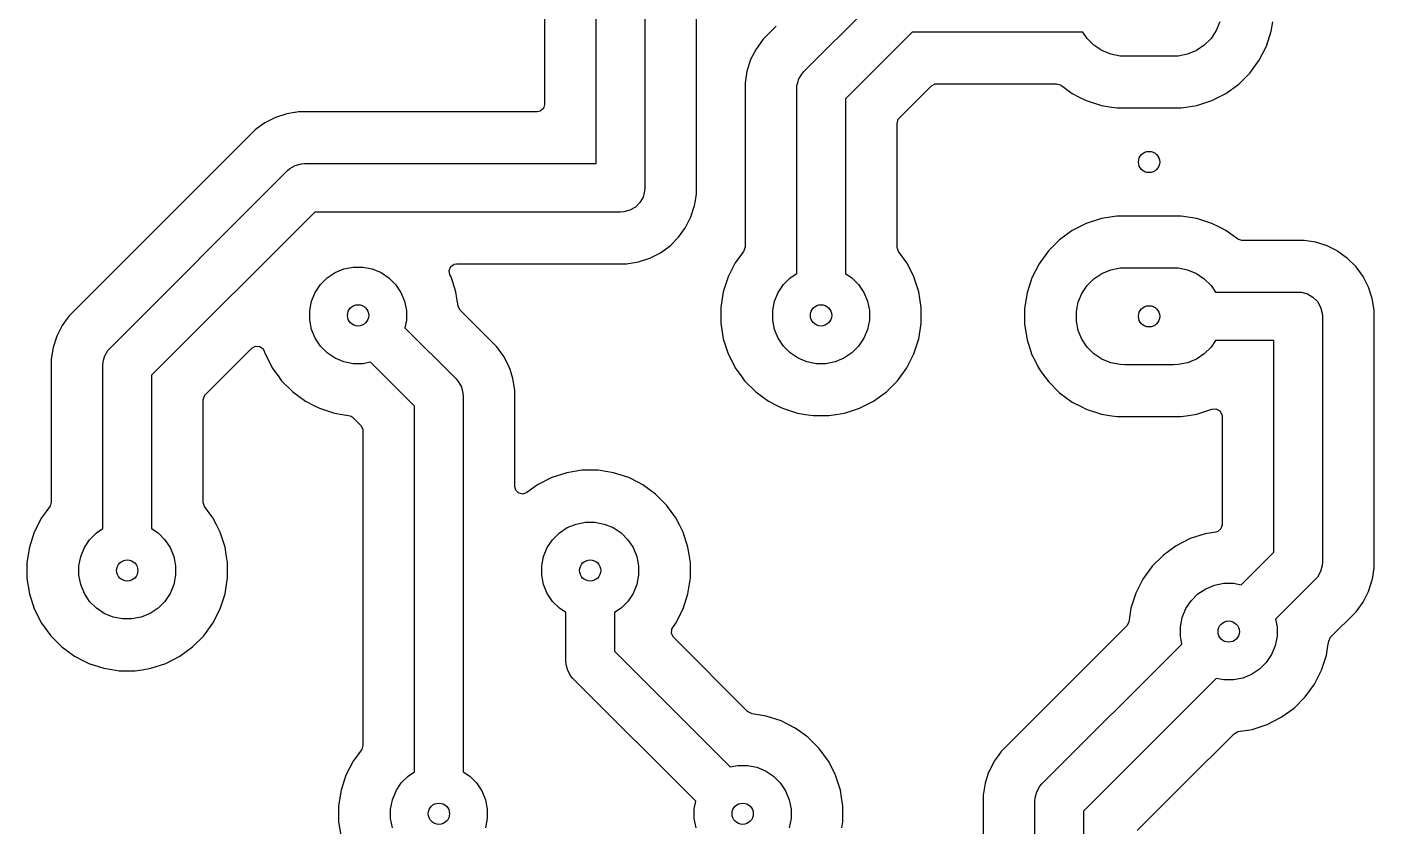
# Model space of a CAD drawing. Header units: millimetres. Extents: x 20 to 120, y -120 to -20.
# Drawn here: x 60.33 to 82.5, y -87.41 to -74.25 of the extents above; entities that cross this region are included whole.
import ezdxf

# ---------------------------------------------------------------- set-up
doc = ezdxf.new("R2010")
doc.units = ezdxf.units.MM
doc.layers.add('B.Cu', color=153, linetype='CONTINUOUS', true_color=0x4d7fc4)

msp = doc.modelspace()

# ---------------------------------------------------------------- linework, layer by layer
at = {"layer": 'B.Cu', "linetype": 'CONTINUOUS'}
for p, q in [((70.5, -68.620862), (70.5, -76.9)), ((71.3505, -76.998422), (71.3505, -68.522439)), ((69.7, -76.5), (69.7, -68.786547)), ((68.8495, -69.190198), (68.8495, -75.5255)), ((73.117157, -74.987157), (74.169314, -73.935)), ((72.649401, -74.252124), (72.446175, -74.45535)), ((72.663069, -74.235888), (72.649401, -74.252124)), ((79.965552, -74.167228), (79.905537, -74.312117)), ((80.80986, -74.321493), (80.833893, -74.169753)), ((72.446172, -74.455354), (72.396485, -74.523741)), ((72.446174, -74.455351), (72.446172, -74.455354)), ((72.446175, -74.45535), (72.446174, -74.455351)), ((74.900686, -74.335), (73.8, -75.435686)), ((77.709753, -74.335), (74.900686, -74.335)), ((77.781592, -74.442515), (77.709753, -74.335)), ((77.892485, -74.553408), (77.781592, -74.442515)), ((79.818408, -74.442515), (79.707515, -74.553408)), ((79.905537, -74.312117), (79.818408, -74.442515)), ((80.729579, -74.568572), (80.80986, -74.321493)), ((72.330476, -74.614594), (72.241115, -74.789973)), ((72.396485, -74.523741), (72.330476, -74.614594)), ((78.022883, -74.640537), (77.892485, -74.553408)), ((78.167772, -74.700552), (78.022883, -74.640537)), ((78.321586, -74.731148), (78.167772, -74.700552)), ((79.432228, -74.700552), (79.278414, -74.731148)), ((79.577117, -74.640537), (79.432228, -74.700552)), ((79.707515, -74.553408), (79.577117, -74.640537)), ((80.611634, -74.800051), (80.729579, -74.568572)), ((72.195756, -74.929578), (72.18029, -74.977176)), ((72.241114, -74.789976), (72.195756, -74.929578)), ((72.241115, -74.789973), (72.241114, -74.789976)), ((78.4, -74.735), (78.321586, -74.731148)), ((79.2, -74.735), (78.4, -74.735)), ((79.278414, -74.731148), (79.2, -74.735)), ((80.458931, -75.010229), (80.611634, -74.800051)), ((72.18029, -74.977177), (72.1495, -75.171577)), ((72.18029, -74.977176), (72.18029, -74.977177)), ((73.003422, -75.21779), (73.021047, -75.152011)), ((73.021047, -75.152011), (73.030448, -75.116926)), ((73.030448, -75.116926), (73.082659, -75.026495)), ((73.082659, -75.026495), (73.117157, -74.987157)), ((80.275229, -75.193931), (80.458931, -75.010229)), ((72.1495, -75.171577), (72.1495, -77.872877)), ((73, -75.27), (73.003422, -75.21779)), ((73, -78.309752), (73, -75.27)), ((74.686819, -75.751655), (75.216655, -75.221819)), ((75.216655, -75.221819), (75.277978, -75.188334)), ((75.277978, -75.188334), (75.304336, -75.1855)), ((75.304336, -75.1855), (77.272877, -75.1855)), ((77.272877, -75.1855), (77.339916, -75.205185)), ((77.339916, -75.205185), (77.345762, -75.209182)), ((77.345762, -75.209182), (77.39965, -75.248334)), ((77.39965, -75.248334), (77.534949, -75.346634)), ((77.534949, -75.346634), (77.63923, -75.399768)), ((79.833572, -75.464579), (80.065051, -75.346634)), ((80.065051, -75.346634), (80.275229, -75.193931)), ((68.829815, -75.592539), (68.777011, -75.638294)), ((68.8495, -75.5255), (68.829815, -75.592539)), ((73.8, -75.435686), (73.8, -78.309752)), ((77.63923, -75.399768), (77.766423, -75.464577)), ((77.766423, -75.464577), (77.766425, -75.464577)), ((77.766425, -75.464577), (77.766428, -75.464579)), ((77.766428, -75.464579), (78.013507, -75.54486)), ((78.013507, -75.54486), (78.145706, -75.565797)), ((78.145706, -75.565797), (78.270098, -75.5855)), ((78.270098, -75.5855), (78.270103, -75.5855)), ((78.270103, -75.5855), (79.329902, -75.5855)), ((79.329902, -75.5855), (79.443298, -75.567539)), ((79.443298, -75.567539), (79.586493, -75.54486)), ((79.586493, -75.54486), (79.833572, -75.464579)), ((64.244594, -75.830476), (64.167852, -75.886233)), ((64.419969, -75.741117), (64.244594, -75.830476)), ((64.607173, -75.68029), (64.419969, -75.741117)), ((64.607174, -75.68029), (64.607173, -75.68029)), ((64.733052, -75.660354), (64.607174, -75.68029)), ((64.733053, -75.660354), (64.733052, -75.660354)), ((64.746759, -75.658183), (64.733053, -75.660354)), ((64.801579, -75.6495), (64.746759, -75.658183)), ((68.7255, -75.6495), (64.801579, -75.6495)), ((68.777011, -75.638294), (68.7255, -75.6495)), ((74.6505, -75.839336), (74.670185, -75.772297)), ((74.670185, -75.772297), (74.686819, -75.751655)), ((64.085352, -75.946173), (61.026174, -79.005351)), ((64.085353, -75.946173), (64.085352, -75.946173)), ((64.085355, -75.946171), (64.085353, -75.946173)), ((64.167852, -75.886233), (64.085355, -75.946171)), ((74.6505, -77.872877), (74.6505, -75.839336)), ((61.697157, -79.537157), (64.617158, -76.617157)), ((64.617158, -76.617157), (64.656495, -76.582659)), ((64.656495, -76.582659), (64.746927, -76.530448)), ((64.746927, -76.530448), (64.84779, -76.503422)), ((64.84779, -76.503422), (64.9, -76.5)), ((64.9, -76.5), (69.7, -76.5)), ((70.5, -76.9), (70.496578, -76.95221)), ((70.417341, -77.143505), (70.343505, -77.217341)), ((70.469552, -77.053073), (70.417341, -77.143505)), ((70.496578, -76.95221), (70.469552, -77.053073)), ((71.319709, -77.192826), (71.333053, -77.108576)), ((71.333053, -77.108576), (71.3505, -76.998422)), ((65.065685, -77.3), (62.38, -79.985685)), ((70.1, -77.3), (65.065685, -77.3)), ((70.15221, -77.296578), (70.1, -77.3)), ((70.253073, -77.269552), (70.15221, -77.296578)), ((70.343505, -77.217341), (70.253073, -77.269552)), ((71.169524, -77.555405), (71.258884, -77.380025)), ((71.258884, -77.380025), (71.319709, -77.192826)), ((78.270098, -77.3645), (78.013506, -77.40514)), ((78.270103, -77.3645), (78.270098, -77.3645)), ((79.329897, -77.3645), (78.270103, -77.3645)), ((79.329902, -77.3645), (79.329897, -77.3645)), ((79.586493, -77.40514), (79.329902, -77.3645)), ((71.053828, -77.714646), (71.169524, -77.555405)), ((77.534945, -77.603368), (77.324774, -77.756066)), ((77.766423, -77.485422), (77.534945, -77.603368)), ((78.013506, -77.40514), (77.766423, -77.485422)), ((79.833576, -77.485422), (79.586493, -77.40514)), ((79.969147, -77.5545), (79.833576, -77.485422)), ((80.065051, -77.603366), (79.969147, -77.5545)), ((80.065053, -77.603367), (80.065051, -77.603366)), ((80.065054, -77.603368), (80.065053, -77.603367)), ((80.254238, -77.740818), (80.065054, -77.603368)), ((70.914646, -77.853828), (71.053828, -77.714646)), ((77.324768, -77.756071), (77.141071, -77.939768)), ((77.324774, -77.756066), (77.324768, -77.756071)), ((80.260084, -77.744815), (80.254238, -77.740818)), ((80.327123, -77.7645), (80.260084, -77.744815)), ((81.350117, -77.7645), (80.327123, -77.7645)), ((81.350122, -77.7645), (81.350117, -77.7645)), ((81.544526, -77.79529), (81.350122, -77.7645)), ((81.731729, -77.856117), (81.544526, -77.79529)), ((70.580025, -78.058884), (70.755405, -77.969524)), ((70.755405, -77.969524), (70.914646, -77.853828)), ((72.125818, -77.945762), (71.988368, -78.134945)), ((72.129815, -77.939916), (72.125818, -77.945762)), ((72.1495, -77.872877), (72.129815, -77.939916)), ((74.650702, -77.879956), (74.6505, -77.872877)), ((74.674182, -77.945762), (74.650702, -77.879956)), ((74.674408, -77.946073), (74.674182, -77.945762)), ((74.811634, -78.134949), (74.674408, -77.946073)), ((77.141066, -77.939774), (76.988368, -78.149945)), ((77.141071, -77.939768), (77.141066, -77.939774)), ((81.895902, -77.939768), (81.731729, -77.856117)), ((81.907105, -77.945476), (81.895902, -77.939768)), ((82.066346, -78.061172), (81.907105, -77.945476)), ((65.402883, -78.294463), (65.547772, -78.234448)), ((65.547772, -78.234448), (65.701586, -78.203852)), ((65.701586, -78.203852), (65.858414, -78.203852)), ((65.858414, -78.203852), (66.012228, -78.234448)), ((66.012228, -78.234448), (66.157117, -78.294463)), ((67.278527, -78.262126), (67.304803, -78.197386)), ((67.291423, -78.330795), (67.278527, -78.262126)), ((67.304803, -78.197386), (67.361909, -78.157128)), ((67.361909, -78.157128), (67.401908, -78.1505)), ((67.401908, -78.1505), (70.198422, -78.1505)), ((70.198422, -78.1505), (70.392826, -78.119709)), ((70.392826, -78.119709), (70.580025, -78.058884)), ((71.988368, -78.134945), (71.870422, -78.366423)), ((74.876434, -78.262126), (74.811634, -78.134949)), ((74.929577, -78.366423), (74.876434, -78.262126)), ((76.988368, -78.149945), (76.870422, -78.381423)), ((78.022883, -78.309463), (78.167772, -78.249448)), ((78.167772, -78.249448), (78.321586, -78.218852)), ((78.321586, -78.218852), (78.4, -78.215)), ((78.4, -78.215), (79.2, -78.215)), ((79.2, -78.215), (79.278414, -78.218852)), ((79.278414, -78.218852), (79.432228, -78.249448)), ((79.432228, -78.249448), (79.577117, -78.309463)), ((82.205528, -78.200354), (82.066346, -78.061172)), ((82.321224, -78.359595), (82.205528, -78.200354)), ((65.161592, -78.492485), (65.272485, -78.381592)), ((65.272485, -78.381592), (65.402883, -78.294463)), ((66.157117, -78.294463), (66.287515, -78.381592)), ((66.287515, -78.381592), (66.398408, -78.492485)), ((67.309577, -78.366423), (67.291423, -78.330795)), ((67.309577, -78.366425), (67.309577, -78.366423)), ((67.309579, -78.366428), (67.309577, -78.366425)), ((67.38986, -78.613507), (67.309579, -78.366428)), ((71.870422, -78.366423), (71.79014, -78.613506)), ((72.781592, -78.492485), (72.892485, -78.381592)), ((72.892485, -78.381592), (73, -78.309752)), ((73.8, -78.309752), (73.907515, -78.381592)), ((73.907515, -78.381592), (74.018408, -78.492485)), ((74.929577, -78.366425), (74.929577, -78.366423)), ((74.929579, -78.366428), (74.929577, -78.366425)), ((75.00986, -78.613507), (74.929579, -78.366428)), ((76.870422, -78.381423), (76.79014, -78.628506)), ((77.781592, -78.507485), (77.892485, -78.396592)), ((77.892485, -78.396592), (78.022883, -78.309463)), ((79.577117, -78.309463), (79.707515, -78.396592)), ((79.707515, -78.396592), (79.818408, -78.507485)), ((82.332348, -78.381428), (82.321224, -78.359595)), ((82.410582, -78.53497), (82.332348, -78.381428)), ((65.014448, -78.767772), (65.074463, -78.622883)), ((65.074463, -78.622883), (65.161592, -78.492485)), ((66.398408, -78.492485), (66.485537, -78.622883)), ((66.485537, -78.622883), (66.545552, -78.767772)), ((67.407071, -78.722173), (67.38986, -78.613507)), ((71.79014, -78.613506), (71.7495, -78.870097)), ((72.634448, -78.767772), (72.694463, -78.622883)), ((72.694463, -78.622883), (72.781592, -78.492485)), ((74.018408, -78.492485), (74.105537, -78.622883)), ((74.105537, -78.622883), (74.165552, -78.767772)), ((75.027071, -78.722173), (75.00986, -78.613507)), ((76.79014, -78.628506), (76.7495, -78.885097)), ((77.634448, -78.782772), (77.694463, -78.637883)), ((77.694463, -78.637883), (77.781592, -78.507485)), ((79.818408, -78.507485), (79.890247, -78.615)), ((79.890247, -78.615), (81.2517, -78.615)), ((81.2517, -78.615), (81.30391, -78.618422)), ((81.30391, -78.618422), (81.404773, -78.645448)), ((81.404773, -78.645448), (81.495205, -78.697659)), ((81.495205, -78.697659), (81.569041, -78.771495)), ((82.471409, -78.722173), (82.410582, -78.53497)), ((64.983852, -78.921586), (65.014448, -78.767772)), ((64.983852, -79.078414), (64.983852, -78.921586)), ((66.545552, -78.767772), (66.576148, -78.921586)), ((66.576148, -78.921586), (66.576148, -79.078414)), ((67.426442, -78.844477), (67.407071, -78.722173)), ((67.427749, -78.851437), (67.426442, -78.844477)), ((67.461234, -78.91276), (67.427749, -78.851437)), ((68.063828, -79.515354), (67.461234, -78.91276)), ((71.7495, -78.870097), (71.7495, -79.129902)), ((72.603852, -78.921586), (72.634448, -78.767772)), ((72.603852, -79.078414), (72.603852, -78.921586)), ((74.165552, -78.767772), (74.196148, -78.921586)), ((74.196148, -78.921586), (74.196148, -79.078414)), ((75.0505, -78.870097), (75.027071, -78.722173)), ((75.0505, -79.129902), (75.0505, -78.870097)), ((76.7495, -78.885097), (76.7495, -79.144902)), ((77.603852, -78.936586), (77.634448, -78.782772)), ((81.569041, -78.771495), (81.621252, -78.861927)), ((81.621252, -78.861927), (81.648278, -78.96279)), ((82.5022, -78.916577), (82.471409, -78.722173)), ((82.5022, -83.161721), (82.5022, -78.916577)), ((60.976485, -79.073741), (60.910476, -79.164594)), ((61.026172, -79.005354), (60.976485, -79.073741)), ((61.026174, -79.005352), (61.026172, -79.005354)), ((61.026174, -79.005351), (61.026174, -79.005352)), ((65.014448, -79.232228), (64.983852, -79.078414)), ((66.576148, -79.078414), (66.550921, -79.205235)), ((71.7495, -79.129902), (71.79014, -79.386493)), ((72.634448, -79.232228), (72.603852, -79.078414)), ((74.196148, -79.078414), (74.165552, -79.232228)), ((75.032539, -79.243298), (75.0505, -79.129902)), ((76.7495, -79.144902), (76.79014, -79.401493)), ((77.603852, -79.093414), (77.603852, -78.936586)), ((77.634448, -79.247228), (77.603852, -79.093414)), ((81.648278, -78.96279), (81.6517, -79.015)), ((81.6517, -79.015), (81.6517, -83.0633)), ((60.809355, -79.376172), (60.76029, -79.527177)), ((60.809356, -79.37617), (60.809355, -79.376172)), ((60.821116, -79.339972), (60.809356, -79.37617)), ((60.910476, -79.164594), (60.821116, -79.339972)), ((65.074463, -79.377117), (65.014448, -79.232228)), ((65.161592, -79.507515), (65.074463, -79.377117)), ((66.550921, -79.205235), (67.392843, -80.047157)), ((72.694463, -79.377117), (72.634448, -79.232228)), ((72.781592, -79.507515), (72.694463, -79.377117)), ((74.105537, -79.377117), (74.018408, -79.507515)), ((74.165552, -79.232228), (74.105537, -79.377117)), ((75.00986, -79.386493), (75.032539, -79.243298)), ((77.694463, -79.392117), (77.634448, -79.247228)), ((60.76029, -79.527177), (60.7295, -79.721577)), ((61.610448, -79.666926), (61.662659, -79.576495)), ((61.662659, -79.576495), (61.697157, -79.537157)), ((63.266815, -80.301658), (64.029961, -79.538511)), ((64.029961, -79.538511), (64.091284, -79.505027)), ((64.091284, -79.505027), (64.160976, -79.510011)), ((64.160976, -79.510011), (64.216909, -79.551883)), ((64.216909, -79.551883), (64.235573, -79.587874)), ((64.235573, -79.587874), (64.250422, -79.633576)), ((65.272485, -79.618408), (65.161592, -79.507515)), ((68.179524, -79.674595), (68.063828, -79.515354)), ((71.79014, -79.386493), (71.870422, -79.633576)), ((72.892485, -79.618408), (72.781592, -79.507515)), ((74.018408, -79.507515), (73.907515, -79.618408)), ((74.929579, -79.633572), (75.00986, -79.386493)), ((76.79014, -79.401493), (76.870422, -79.648576)), ((77.781592, -79.522515), (77.694463, -79.392117)), ((77.892485, -79.633408), (77.781592, -79.522515)), ((79.818408, -79.522515), (79.707515, -79.633408)), ((79.890247, -79.415), (79.818408, -79.522515)), ((80.8517, -79.415), (79.890247, -79.415)), ((80.8517, -82.897614), (80.8517, -79.415)), ((60.7295, -79.721577), (60.7295, -82.072877)), ((61.58, -79.82), (61.583422, -79.76779)), ((61.58, -82.509752), (61.58, -79.82)), ((61.583422, -79.76779), (61.591155, -79.738931)), ((61.591155, -79.738931), (61.610448, -79.666926)), ((64.250422, -79.633576), (64.304104, -79.738931)), ((64.304104, -79.738931), (64.360686, -79.849979)), ((65.402883, -79.705537), (65.272485, -79.618408)), ((65.547772, -79.765552), (65.402883, -79.705537)), ((65.701586, -79.796148), (65.547772, -79.765552)), ((65.858414, -79.796148), (65.701586, -79.796148)), ((65.985235, -79.770921), (65.858414, -79.796148)), ((66.71, -80.495686), (65.985235, -79.770921)), ((68.212303, -79.738928), (68.179524, -79.674595)), ((68.268884, -79.849973), (68.212303, -79.738928)), ((71.870422, -79.633576), (71.924104, -79.738931)), ((71.924104, -79.738931), (71.980686, -79.849979)), ((73.022883, -79.705537), (72.892485, -79.618408)), ((73.167772, -79.765552), (73.022883, -79.705537)), ((73.321586, -79.796148), (73.167772, -79.765552)), ((73.478414, -79.796148), (73.321586, -79.796148)), ((73.632228, -79.765552), (73.478414, -79.796148)), ((73.777117, -79.705537), (73.632228, -79.765552)), ((73.907515, -79.618408), (73.777117, -79.705537)), ((74.811634, -79.865051), (74.929579, -79.633572)), ((76.870422, -79.648576), (76.916461, -79.738931)), ((76.916461, -79.738931), (76.973043, -79.849979)), ((78.022883, -79.720537), (77.892485, -79.633408)), ((78.167772, -79.780552), (78.022883, -79.720537)), ((78.321586, -79.811148), (78.167772, -79.780552)), ((78.4, -79.815), (78.321586, -79.811148)), ((79.2, -79.815), (78.4, -79.815)), ((79.278414, -79.811148), (79.2, -79.815)), ((79.432228, -79.780552), (79.278414, -79.811148)), ((79.577117, -79.720537), (79.432228, -79.780552)), ((79.707515, -79.633408), (79.577117, -79.720537)), ((62.38, -79.985685), (62.38, -82.509752)), ((64.360686, -79.849979), (64.368368, -79.865054)), ((64.368368, -79.865054), (64.475805, -80.012929)), ((64.475805, -80.012929), (64.521069, -80.075229)), ((68.268886, -79.849979), (68.268884, -79.849973)), ((68.282419, -79.891631), (68.268886, -79.849979)), ((68.28242, -79.891634), (68.282419, -79.891631)), ((68.299684, -79.944768), (68.28242, -79.891634)), ((68.329709, -80.037173), (68.299684, -79.944768)), ((68.3605, -80.231577), (68.329709, -80.037173)), ((71.980686, -79.849979), (71.988368, -79.865054)), ((71.988368, -79.865054), (72.095805, -80.012929)), ((72.095805, -80.012929), (72.141069, -80.075229)), ((74.658931, -80.075229), (74.811634, -79.865051)), ((76.973043, -79.849979), (76.988368, -79.880054)), ((76.988368, -79.880054), (77.035388, -79.944771)), ((77.035388, -79.944771), (77.141069, -80.090229)), ((64.521069, -80.075229), (64.704771, -80.258931)), ((64.704771, -80.258931), (64.914949, -80.411634)), ((67.392843, -80.047157), (67.427341, -80.086495)), ((67.427341, -80.086495), (67.479552, -80.176926)), ((67.479552, -80.176926), (67.494195, -80.231577)), ((67.494195, -80.231577), (67.506578, -80.27779)), ((68.3605, -81.817055), (68.3605, -80.231577)), ((72.141069, -80.075229), (72.324771, -80.258931)), ((72.324771, -80.258931), (72.534949, -80.411634)), ((74.265051, -80.411634), (74.475229, -80.258931)), ((74.475229, -80.258931), (74.658931, -80.075229)), ((77.141069, -80.090229), (77.324771, -80.273931)), ((63.2305, -80.389335), (63.250185, -80.322296)), ((63.2305, -82.072877), (63.2305, -80.389335)), ((63.250185, -80.322296), (63.266815, -80.301658)), ((64.914949, -80.411634), (65.062445, -80.486787)), ((65.062445, -80.486787), (65.146423, -80.529577)), ((67.506578, -80.27779), (67.51, -80.33)), ((67.51, -80.33), (67.51, -86.514752)), ((72.534949, -80.411634), (72.682445, -80.486787)), ((72.682445, -80.486787), (72.766423, -80.529577)), ((74.033572, -80.529579), (74.265051, -80.411634)), ((77.324771, -80.273931), (77.534949, -80.426634)), ((77.534949, -80.426634), (77.682445, -80.501787)), ((65.146423, -80.529577), (65.146425, -80.529577)), ((65.146425, -80.529577), (65.146428, -80.529579)), ((65.146428, -80.529579), (65.393507, -80.60986)), ((65.393507, -80.60986), (65.520081, -80.629907)), ((65.520081, -80.629907), (65.624477, -80.646442)), ((65.624477, -80.646442), (65.643708, -80.655558)), ((65.643708, -80.655558), (65.664506, -80.660083)), ((65.664506, -80.660083), (65.683936, -80.674628)), ((65.683936, -80.674628), (65.687612, -80.676371)), ((65.687612, -80.676371), (65.69276, -80.681234)), ((65.69276, -80.681234), (65.823181, -80.811655)), ((66.71, -86.514752), (66.71, -80.495686)), ((72.766423, -80.529577), (72.766425, -80.529577)), ((72.766425, -80.529577), (72.766428, -80.529579)), ((72.766428, -80.529579), (73.013507, -80.60986)), ((73.013507, -80.60986), (73.145706, -80.630797)), ((73.145706, -80.630797), (73.270098, -80.6505)), ((73.270098, -80.6505), (73.270103, -80.6505)), ((73.270103, -80.6505), (73.529902, -80.6505)), ((73.529902, -80.6505), (73.643298, -80.632539)), ((73.643298, -80.632539), (73.786493, -80.60986)), ((73.786493, -80.60986), (74.033572, -80.529579)), ((77.682445, -80.501787), (77.766423, -80.544577)), ((77.766423, -80.544577), (77.766425, -80.544577)), ((77.766425, -80.544577), (77.766428, -80.544579)), ((77.766428, -80.544579), (78.013507, -80.62486)), ((78.013507, -80.62486), (78.145706, -80.645797)), ((78.145706, -80.645797), (78.270098, -80.6655)), ((78.270098, -80.6655), (78.270103, -80.6655)), ((78.270103, -80.6655), (79.329902, -80.6655)), ((79.329902, -80.6655), (79.450227, -80.646442)), ((79.450227, -80.646442), (79.586493, -80.62486)), ((79.586493, -80.62486), (79.833572, -80.544579)), ((79.833572, -80.544579), (79.833575, -80.544577)), ((79.833575, -80.544577), (79.838205, -80.543073)), ((79.838205, -80.543073), (79.838899, -80.545209)), ((79.838899, -80.545209), (79.899064, -80.538666)), ((79.899064, -80.538666), (79.961582, -80.569862)), ((79.961582, -80.569862), (79.99731, -80.629907)), ((79.99731, -80.629907), (80.0012, -80.660723)), ((80.0012, -80.660723), (80.0012, -82.445252)), ((65.823181, -80.811655), (65.856666, -80.872978)), ((65.856666, -80.872978), (65.8595, -80.899336)), ((65.8595, -80.899336), (65.8595, -86.077877)), ((69.213506, -81.59014), (68.966423, -81.670422)), ((69.470098, -81.5495), (69.213506, -81.59014)), ((69.470103, -81.5495), (69.470098, -81.5495)), ((69.729897, -81.5495), (69.470103, -81.5495)), ((69.729902, -81.5495), (69.729897, -81.5495)), ((69.986493, -81.59014), (69.729902, -81.5495)), ((70.233576, -81.670422), (69.986493, -81.59014)), ((68.37483, -81.874922), (68.3605, -81.817055)), ((68.734945, -81.788368), (68.557385, -81.917373)), ((68.966423, -81.670422), (68.734945, -81.788368)), ((70.392764, -81.751534), (70.233576, -81.670422)), ((70.465051, -81.788366), (70.392764, -81.751534)), ((70.675229, -81.941069), (70.465051, -81.788366)), ((68.423525, -81.925027), (68.37483, -81.874922)), ((68.491579, -81.940853), (68.423525, -81.925027)), ((68.557385, -81.917373), (68.491579, -81.940853)), ((70.858931, -82.124771), (70.675229, -81.941069)), ((60.705818, -82.145762), (60.568368, -82.334945)), ((60.709815, -82.139916), (60.705818, -82.145762)), ((60.7295, -82.072877), (60.709815, -82.139916)), ((63.230702, -82.079956), (63.2305, -82.072877)), ((63.254182, -82.145762), (63.230702, -82.079956)), ((63.391634, -82.334949), (63.254182, -82.145762)), ((71.011634, -82.334949), (70.858931, -82.124771)), ((60.568368, -82.334945), (60.450422, -82.566423)), ((63.447836, -82.445252), (63.391634, -82.334949)), ((63.509577, -82.566423), (63.447836, -82.445252)), ((69.222883, -82.494463), (69.367772, -82.434448)), ((69.367772, -82.434448), (69.521586, -82.403852)), ((69.521586, -82.403852), (69.678414, -82.403852)), ((69.678414, -82.403852), (69.832228, -82.434448)), ((69.832228, -82.434448), (69.977117, -82.494463)), ((71.067836, -82.445252), (71.011634, -82.334949)), ((71.129577, -82.566423), (71.067836, -82.445252)), ((80.0012, -82.445252), (79.981515, -82.512291)), ((60.450422, -82.566423), (60.37014, -82.813506)), ((61.274463, -82.822883), (61.361592, -82.692485)), ((61.361592, -82.692485), (61.472485, -82.581592)), ((61.472485, -82.581592), (61.58, -82.509752)), ((62.38, -82.509752), (62.487515, -82.581592)), ((62.487515, -82.581592), (62.598408, -82.692485)), ((62.598408, -82.692485), (62.685537, -82.822883)), ((63.509577, -82.566425), (63.509577, -82.566423)), ((63.509579, -82.566428), (63.509577, -82.566425)), ((63.58986, -82.813507), (63.509579, -82.566428)), ((68.894463, -82.822883), (68.981592, -82.692485)), ((68.981592, -82.692485), (69.092485, -82.581592)), ((69.092485, -82.581592), (69.222883, -82.494463)), ((69.977117, -82.494463), (70.107515, -82.581592)), ((70.107515, -82.581592), (70.218408, -82.692485)), ((70.218408, -82.692485), (70.305537, -82.822883)), ((71.129577, -82.566425), (71.129577, -82.566423)), ((71.129579, -82.566428), (71.129577, -82.566425)), ((71.20986, -82.813507), (71.129579, -82.566428)), ((79.476423, -82.675422), (79.244945, -82.793368)), ((79.723506, -82.59514), (79.476423, -82.675422)), ((79.896598, -82.567725), (79.723506, -82.59514)), ((79.928711, -82.558046), (79.896598, -82.567725)), ((79.981515, -82.512291), (79.928711, -82.558046)), ((60.37014, -82.813506), (60.3295, -83.070097)), ((61.214448, -82.967772), (61.274463, -82.822883)), ((62.685537, -82.822883), (62.745552, -82.967772)), ((63.608947, -82.934021), (63.58986, -82.813507)), ((68.834448, -82.967772), (68.894463, -82.822883)), ((70.305537, -82.822883), (70.365552, -82.967772)), ((71.228947, -82.934021), (71.20986, -82.813507)), ((79.244945, -82.793368), (79.034774, -82.946066)), ((80.315235, -83.434078), (80.8517, -82.897614)), ((60.3295, -83.070097), (60.3295, -83.329902)), ((61.183852, -83.121586), (61.214448, -82.967772)), ((61.183852, -83.278414), (61.183852, -83.121586)), ((62.745552, -82.967772), (62.776148, -83.121586)), ((62.776148, -83.121586), (62.776148, -83.278414)), ((63.6305, -83.070097), (63.608947, -82.934021)), ((63.6305, -83.329902), (63.6305, -83.070097)), ((68.803852, -83.121586), (68.834448, -82.967772)), ((68.803852, -83.278414), (68.803852, -83.121586)), ((70.365552, -82.967772), (70.396148, -83.121586)), ((70.396148, -83.121586), (70.396148, -83.278414)), ((71.2505, -83.070097), (71.228947, -82.934021)), ((71.2505, -83.329902), (71.2505, -83.070097)), ((78.851066, -83.129774), (78.698368, -83.339945)), ((78.851071, -83.129768), (78.851066, -83.129774)), ((79.034768, -82.946071), (78.851071, -83.129768)), ((79.034774, -82.946066), (79.034768, -82.946071)), ((81.648278, -83.11551), (81.621252, -83.216374)), ((81.6517, -83.0633), (81.648278, -83.11551)), ((60.3295, -83.329902), (60.37014, -83.586493)), ((61.214448, -83.432228), (61.183852, -83.278414)), ((62.776148, -83.278414), (62.745552, -83.432228)), ((63.58986, -83.586493), (63.626346, -83.356126)), ((63.626346, -83.356126), (63.6305, -83.329902)), ((68.834448, -83.432228), (68.803852, -83.278414)), ((70.396148, -83.278414), (70.365552, -83.432228)), ((71.20986, -83.586493), (71.246346, -83.356126)), ((71.246346, -83.356126), (71.2505, -83.329902)), ((78.698368, -83.339945), (78.580422, -83.571423)), ((81.534543, -83.346142), (80.880921, -83.999764)), ((81.569041, -83.306805), (81.534543, -83.346142)), ((81.621252, -83.216374), (81.569041, -83.306805)), ((82.410584, -83.543326), (82.471409, -83.356126)), ((82.471409, -83.356126), (82.473972, -83.339945)), ((82.473972, -83.339945), (82.5022, -83.161721)), ((60.37014, -83.586493), (60.450422, -83.833576)), ((61.274463, -83.577117), (61.214448, -83.432228)), ((61.361592, -83.707515), (61.274463, -83.577117)), ((62.685537, -83.577117), (62.598408, -83.707515)), ((62.745552, -83.432228), (62.685537, -83.577117)), ((63.509579, -83.833572), (63.58986, -83.586493)), ((68.894463, -83.577117), (68.834448, -83.432228)), ((68.981592, -83.707515), (68.894463, -83.577117)), ((70.305537, -83.577117), (70.218408, -83.707515)), ((70.365552, -83.432228), (70.305537, -83.577117)), ((71.129579, -83.833572), (71.20986, -83.586493)), ((78.580422, -83.571423), (78.500139, -83.818506)), ((79.491592, -83.697485), (79.602485, -83.586592)), ((79.602485, -83.586592), (79.732883, -83.499463)), ((79.732883, -83.499463), (79.877772, -83.439448)), ((79.877772, -83.439448), (80.031586, -83.408852)), ((80.031586, -83.408852), (80.188414, -83.408852)), ((80.188414, -83.408852), (80.315235, -83.434078)), ((82.321224, -83.718705), (82.410584, -83.543326)), ((61.472485, -83.818408), (61.361592, -83.707515)), ((62.598408, -83.707515), (62.487515, -83.818408)), ((69.092485, -83.818408), (68.981592, -83.707515)), ((70.218408, -83.707515), (70.107515, -83.818408)), ((79.404463, -83.827883), (79.491592, -83.697485)), ((82.205529, -83.877945), (82.321224, -83.718705)), ((60.450422, -83.833576), (60.568368, -84.065054)), ((61.602883, -83.905537), (61.472485, -83.818408)), ((61.747772, -83.965552), (61.602883, -83.905537)), ((61.901586, -83.996148), (61.747772, -83.965552)), ((62.058414, -83.996148), (61.901586, -83.996148)), ((62.212228, -83.965552), (62.058414, -83.996148)), ((62.357117, -83.905537), (62.212228, -83.965552)), ((62.487515, -83.818408), (62.357117, -83.905537)), ((63.391634, -84.065051), (63.509579, -83.833572)), ((69.2, -83.890247), (69.092485, -83.818408)), ((69.2, -84.695), (69.2, -83.890247)), ((70.107515, -83.818408), (70, -83.890247)), ((70, -83.890247), (70, -84.529314)), ((71.011634, -84.065051), (71.129579, -83.833572)), ((78.500139, -83.818506), (78.463558, -84.049475)), ((79.313852, -84.126586), (79.344448, -83.972772)), ((79.344448, -83.972772), (79.404463, -83.827883)), ((80.880921, -83.999764), (80.906148, -84.126586)), ((81.791216, -84.292257), (82.205529, -83.877945)), ((60.568368, -84.065054), (60.721066, -84.275225)), ((63.238931, -84.275229), (63.391634, -84.065051)), ((70.938109, -84.236797), (70.943093, -84.167105)), ((70.971594, -84.29812), (70.938109, -84.236797)), ((70.943093, -84.167105), (70.958958, -84.137553)), ((70.958958, -84.137553), (71.011631, -84.065055)), ((71.011631, -84.065055), (71.011632, -84.065054)), ((71.011632, -84.065054), (71.011634, -84.065051)), ((78.428766, -84.117758), (76.364774, -86.181751)), ((78.433629, -84.11261), (78.428766, -84.117758)), ((78.463558, -84.049475), (78.433629, -84.11261)), ((79.313852, -84.283414), (79.313852, -84.126586)), ((80.906148, -84.126586), (80.906148, -84.283414)), ((60.721066, -84.275225), (60.721069, -84.275229)), ((60.721069, -84.275229), (60.904771, -84.458931)), ((60.904771, -84.458931), (61.114949, -84.611634)), ((62.845051, -84.611634), (63.055229, -84.458931)), ((63.055229, -84.458931), (63.238931, -84.275229)), ((72.197239, -85.523765), (70.971594, -84.29812)), ((77.035757, -86.713557), (79.339078, -84.410235)), ((79.339078, -84.410235), (79.313852, -84.283414)), ((80.875552, -84.437228), (80.815537, -84.582117)), ((80.906148, -84.283414), (80.875552, -84.437228)), ((81.71986, -84.591493), (81.743926, -84.439539)), ((81.743926, -84.439539), (81.756442, -84.360522)), ((81.756442, -84.360522), (81.786371, -84.297388)), ((81.786371, -84.297388), (81.791216, -84.292257)), ((61.114949, -84.611634), (61.262445, -84.686787)), ((61.262445, -84.686787), (61.346423, -84.729577)), ((62.613572, -84.729579), (62.845051, -84.611634)), ((69.203422, -84.74721), (69.2, -84.695)), ((70, -84.529314), (71.904764, -86.434078)), ((80.815537, -84.582117), (80.728408, -84.712515)), ((81.639579, -84.838572), (81.71986, -84.591493)), ((61.346423, -84.729577), (61.346425, -84.729577)), ((61.346425, -84.729577), (61.346428, -84.729579)), ((61.346428, -84.729579), (61.593507, -84.80986)), ((61.593507, -84.80986), (61.725706, -84.830797)), ((61.725706, -84.830797), (61.850098, -84.8505)), ((61.850098, -84.8505), (61.850103, -84.8505)), ((61.850103, -84.8505), (62.109902, -84.8505)), ((62.109902, -84.8505), (62.223298, -84.832539)), ((62.223298, -84.832539), (62.366493, -84.80986)), ((62.366493, -84.80986), (62.613572, -84.729579)), ((69.230448, -84.848074), (69.203422, -84.74721)), ((69.282659, -84.938505), (69.230448, -84.848074)), ((80.487117, -84.910537), (80.342228, -84.970552)), ((80.617515, -84.823408), (80.487117, -84.910537)), ((80.728408, -84.712515), (80.617515, -84.823408)), ((81.521634, -85.070051), (81.639579, -84.838572)), ((69.317157, -84.977843), (69.282659, -84.938505)), ((71.339078, -86.999764), (69.317157, -84.977843)), ((79.904764, -84.975921), (77.7186, -87.162086)), ((80.031586, -85.001148), (79.904764, -84.975921)), ((80.188414, -85.001148), (80.031586, -85.001148)), ((80.342228, -84.970552), (80.188414, -85.001148)), ((81.368931, -85.280229), (81.521634, -85.070051)), ((81.185229, -85.463931), (81.368931, -85.280229)), ((72.202387, -85.528628), (72.197239, -85.523765)), ((72.265522, -85.558557), (72.202387, -85.528628)), ((72.496493, -85.595139), (72.265522, -85.558557)), ((80.975051, -85.616634), (81.185229, -85.463931)), ((72.743576, -85.675422), (72.496493, -85.595139)), ((72.859672, -85.734577), (72.743576, -85.675422)), ((72.975051, -85.793366), (72.859672, -85.734577)), ((72.975053, -85.793367), (72.975051, -85.793366)), ((72.975054, -85.793368), (72.975053, -85.793367)), ((73.060571, -85.8555), (72.975054, -85.793368)), ((80.496493, -85.81486), (80.743572, -85.734579)), ((80.743572, -85.734579), (80.975051, -85.616634)), ((73.185229, -85.946069), (73.060571, -85.8555)), ((73.368931, -86.129771), (73.185229, -85.946069)), ((79.379905, -86.703569), (80.197243, -85.886231)), ((80.197243, -85.886231), (80.258564, -85.852748)), ((80.258564, -85.852748), (80.265525, -85.851441)), ((80.265525, -85.851441), (80.496493, -85.81486)), ((65.835818, -86.150762), (65.698368, -86.339945)), ((65.839815, -86.144916), (65.835818, -86.150762)), ((65.8595, -86.077877), (65.839815, -86.144916)), ((73.521634, -86.339949), (73.368931, -86.129771)), ((76.315085, -86.250141), (76.249076, -86.340994)), ((76.364772, -86.181754), (76.315085, -86.250141)), ((76.364774, -86.181751), (76.364772, -86.181754)), ((65.698368, -86.339945), (65.580422, -86.571423)), ((71.904764, -86.434078), (72.031586, -86.408852)), ((72.031586, -86.408852), (72.188414, -86.408852)), ((72.188414, -86.408852), (72.342228, -86.439448)), ((72.342228, -86.439448), (72.487117, -86.499463)), ((73.596787, -86.487445), (73.521634, -86.339949)), ((76.249076, -86.340994), (76.159269, -86.517251)), ((65.580422, -86.571423), (65.50014, -86.818506)), ((66.491592, -86.697485), (66.602485, -86.586592)), ((66.602485, -86.586592), (66.71, -86.514752)), ((67.51, -86.514752), (67.617515, -86.586592)), ((67.617515, -86.586592), (67.728408, -86.697485)), ((72.487117, -86.499463), (72.617515, -86.586592)), ((72.617515, -86.586592), (72.728408, -86.697485)), ((73.639577, -86.571423), (73.596787, -86.487445)), ((73.639577, -86.571425), (73.639577, -86.571423)), ((73.639579, -86.571428), (73.639577, -86.571425)), ((73.71986, -86.818507), (73.639579, -86.571428)), ((76.158208, -86.521012), (76.098891, -86.703569)), ((76.159269, -86.517251), (76.158208, -86.521012)), ((65.50014, -86.818506), (65.4595, -87.075097)), ((66.344448, -86.972772), (66.404463, -86.827883)), ((66.404463, -86.827883), (66.491592, -86.697485)), ((67.728408, -86.697485), (67.815537, -86.827883)), ((67.815537, -86.827883), (67.875552, -86.972772)), ((72.728408, -86.697485), (72.815537, -86.827883)), ((72.815537, -86.827883), (72.875552, -86.972772)), ((73.738947, -86.939021), (73.71986, -86.818507)), ((76.098891, -86.703572), (76.0681, -86.897977)), ((76.0681, -86.897977), (76.0681, -94.146164)), ((76.098891, -86.703569), (76.098891, -86.703572)), ((76.922022, -86.94419), (76.949048, -86.843327)), ((76.949048, -86.843326), (77.001259, -86.752895)), ((76.949048, -86.843327), (76.949048, -86.843326)), ((77.001259, -86.752895), (77.035757, -86.713557)), ((78.605419, -87.478055), (79.379905, -86.703569)), ((65.4595, -87.075097), (65.4595, -87.334902)), ((66.313852, -87.126586), (66.344448, -86.972772)), ((66.313852, -87.283414), (66.313852, -87.126586)), ((67.875552, -86.972772), (67.906148, -87.126586)), ((67.906148, -87.126586), (67.906148, -87.283414)), ((71.313852, -87.126586), (71.339078, -86.999764)), ((71.313852, -87.283414), (71.313852, -87.126586)), ((72.875552, -86.972772), (72.906148, -87.126586)), ((72.906148, -87.126586), (72.906148, -87.283414)), ((73.7605, -87.075097), (73.738947, -86.939021)), ((73.7605, -87.334902), (73.7605, -87.075097)), ((76.9186, -86.9964), (76.922022, -86.94419)), ((76.9186, -94.549814), (76.9186, -86.9964)), ((65.4595, -87.334902), (65.50014, -87.591493)), ((66.344448, -87.437228), (66.313852, -87.283414)), ((67.906148, -87.283414), (67.875552, -87.437228)), ((71.344448, -87.437228), (71.313852, -87.283414)), ((72.906148, -87.283414), (72.875552, -87.437228)), ((73.744797, -87.434045), (73.7605, -87.334902)), ((77.7186, -87.162086), (77.7186, -94.7155))]:
    msp.add_line(p, q, dxfattribs=at)
at = {"layer": 'B.Cu'}
for centre in [(78.8, -76.475), (78.8, -76.475), (65.78, -79), (65.78, -79), (73.4, -79), (73.4, -79), (78.8, -79.015), (78.8, -79.015), (61.98, -83.2), (61.98, -83.2), (69.6, -83.2), (69.6, -83.2), (80.11, -84.205), (80.11, -84.205), (67.11, -87.205), (67.11, -87.205), (72.11, -87.205), (72.11, -87.205)]:
    msp.add_circle(centre, 0.175, dxfattribs=at)

doc.saveas('drawing.dxf')
